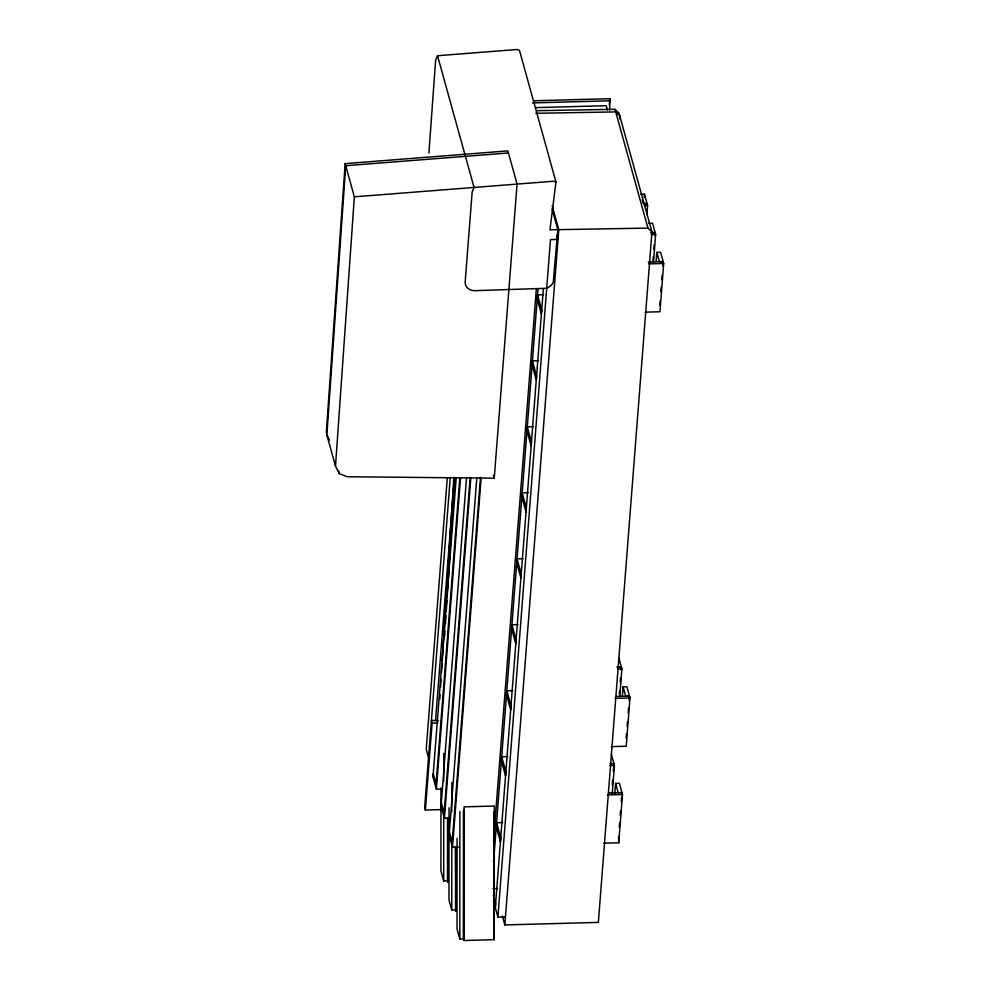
<?xml version="1.0" encoding="UTF-8"?>
<svg xmlns="http://www.w3.org/2000/svg" width="990" height="990" viewBox="0 0 990 990"><rect width="100%" height="100%" fill="white"/><g stroke="black" fill="none" stroke-linecap="round" stroke-linejoin="round"><path stroke-width="1.49" d="M440.958 787.941L440.921 870.891L443.706 880.952L447.492 880.852L447.517 817.876M443.706 880.952L443.743 811.825M443.755 781.11L443.768 753.452M447.95 817.889L447.925 882.412L447.369 880.432M449.014 807.778L448.977 899.947L451.762 910.008L455.549 909.897L455.573 846.92M451.762 910.008L451.799 840.881M451.811 811.689L451.824 782.508M455.462 846.5L455.969 911.456L456.006 846.933M457.071 838.357L457.034 928.991L459.818 939.052L463.605 938.941L463.654 809.919M459.818 939.052L459.88 811.553M463.543 811.033L463.481 938.532L464.025 940.5L494.257 939.683L494.319 806.033L464.087 806.862L464.025 940.5M493.775 811.738L494.257 939.683M439.808 699.212L440.104 694.596M440.587 686.912L441.082 679.227M441.466 673.076L442.047 663.845M442.245 660.776L453.816 477.799M444.708 635.691L445.005 631.076M445.488 623.391L445.983 615.706M446.267 611.09L446.948 600.324M447.146 597.255L454.732 477.316M326.292 432.927L345.151 163.635L507.87 150.888L517.077 184.09L494.233 478.368L493.428 475.225M494.245 478.195L347.181 476.735L339.36 473.666L335.499 466.117L326.873 434.994L345.733 165.701L508.452 152.967M335.499 466.117L354.358 196.824L345.151 163.635M442.443 789.067L436.367 789.228L433.001 777.088L433.249 773.71L436.07 783.882L435.823 787.26L459.83 477.774M450.5 818.111L444.423 818.272L441.057 806.132L441.305 802.766L444.126 812.926L443.879 816.304L470.151 477.564M458.556 847.155L452.479 847.316L449.114 835.189L449.361 831.81L452.183 841.97L451.935 845.349L480.484 477.353M501.683 756.744L501.386 760.765L505.556 775.813L505.853 771.792L501.683 756.744L507.734 756.583M511.929 624.789L511.632 628.811L515.802 643.859L516.099 639.837L511.929 624.789L517.98 624.628M506.806 690.773L506.496 694.782L510.667 709.818L510.976 705.821L506.806 690.773L512.857 690.612M447.257 478.269L426.22 749.257L428.522 757.548M450.277 477.329L424.661 807.444L425.378 810.043L440.686 809.622M425.378 810.043L432.123 722.972L431.405 720.386L438.446 720.732M435.55 720.497L452.875 497.228M453.234 492.612L453.952 483.38M433.001 777.088L456.18 478.38M436.367 789.228L460.499 478.207M441.057 806.132L466.5 478.17M444.423 818.272L470.819 477.997M449.114 835.189L476.821 477.972M452.479 847.316L481.14 477.786M493.552 840.324L536.32 289.105M493.527 861.931L537.978 289.154M543.349 288.808L495.309 907.768L495.631 903.734L493.354 895.529M505.457 916.901L497.896 917.099L550.477 239.629L558.026 239.419L556.925 235.422M557.84 229.668L553.237 282.435A10.556 8.724 -15.5 0 1 546.134 288.288L474.866 290.676C470.04 290.899 464.793 287.347 465.164 282.113L472.156 191.998L474.062 187.469L437.531 55.725L516.916 49.5L519.428 50.255L555.959 181.999L549.945 229.816L557.84 229.668L552.098 208.952M537.236 110.682L615 109.321L619.01 113.157L651.952 231.932L598.356 922.395L504.838 924.932L558.781 229.655L552.173 205.821M609.345 104.841L609.815 98.703L533.462 100.794M609.679 109.989L609.815 98.703M619.493 118.825L619.728 115.743L615.718 111.907L535.788 113.306M644.255 197.196L644.49 194.176L640.703 194.287M646.891 214.434L647.596 205.388L644.49 194.176M612.278 784.711L612.624 780.182M613.33 771.136L613.924 763.599L610.125 763.698M619.294 694.2L619.53 691.181M620.235 682.135L620.582 677.606M621.163 670.069L621.398 667.05L617.624 667.149M652.905 261.224L653.251 256.695M653.846 249.158L654.192 244.629M654.897 235.583L655.133 232.563L650.653 232.687M612.204 794.116L614.431 765.456L611.325 754.256M619.802 696.069L621.918 668.918L618.812 657.707M653.425 263.093L655.652 234.432L652.546 223.233L648.747 223.332M614.778 793.968L615.594 783.412L619.381 783.3L622.487 794.512L618.738 842.775L603.813 843.183M622.388 695.908L623.094 686.85L626.868 686.763L629.974 697.962L626.225 746.225L611.313 746.633M656.11 261.434L656.803 252.388L660.602 252.277L663.708 263.476L659.946 311.751L645.034 312.159M659.785 305.353L660.132 300.836M660.837 291.778L661.196 287.261M661.778 279.712L662.137 275.183M662.83 266.137L663.189 261.608L648.264 262.016M618.577 836.377L618.738 842.775M619.27 827.331L619.629 822.801M620.21 815.265L620.569 810.736M621.275 801.69L621.621 797.16M626.175 738.33L626.521 733.8M627.115 726.264L627.462 721.735M628.167 712.689L628.514 708.159M629.108 700.623L629.454 696.094L625.68 696.193L623.094 686.85M537.533 294.909L537.224 298.93L541.394 313.978L541.716 309.944L537.533 294.909L543.584 294.748M527.299 426.863L526.977 430.885L531.147 445.933L531.469 441.899L527.299 426.863L533.35 426.702M532.41 360.88L532.1 364.914L536.271 379.95L536.58 375.928L532.41 360.88L538.461 360.719M517.052 558.818L516.731 562.84L520.901 577.888L521.223 573.866L517.052 558.818L523.104 558.657M522.163 492.834L521.854 496.869L526.024 511.904L526.346 507.882L522.163 492.834L528.215 492.674M496.584 822.727L496.262 826.737L500.433 841.785L500.754 837.763L496.584 822.727L502.611 822.554M437.531 55.725L435.625 60.254L428.905 153.079M354.358 196.824L553.46 181.244L555.959 181.999M644.552 203.594L647.076 203.519L644.094 203.594M651.346 232.675L655.133 232.563M663.189 261.608L659.402 261.719L656.803 252.388M532.509 102.91L610.397 100.782M535.54 107.638L606.239 105.707L607.427 109.964M644.614 205.462L647.596 205.388M651.173 234.556L655.652 234.432M648.784 263.885L663.708 263.476M616.931 667.173L621.398 667.05M617.438 669.042L621.918 668.918M616.028 696.465L629.454 696.094M615.05 698.371L629.974 697.962M609.964 765.579L614.431 765.456M608.553 793.002L621.98 792.644M607.575 794.921L622.487 794.512M492.971 888.649L497.5 888.537M558.781 229.655L647.943 228.096L651.952 231.932M432.123 722.972L437.753 723.257M326.873 434.994L329.447 440.03M642.176 199.621L643.29 203.631M615 109.321L647.943 228.096M615.594 783.412L618.181 792.743M502.363 915.998L504.838 924.932M493.416 900.925L497.896 917.099M338.543 470.708L339.36 473.666"/></g></svg>
